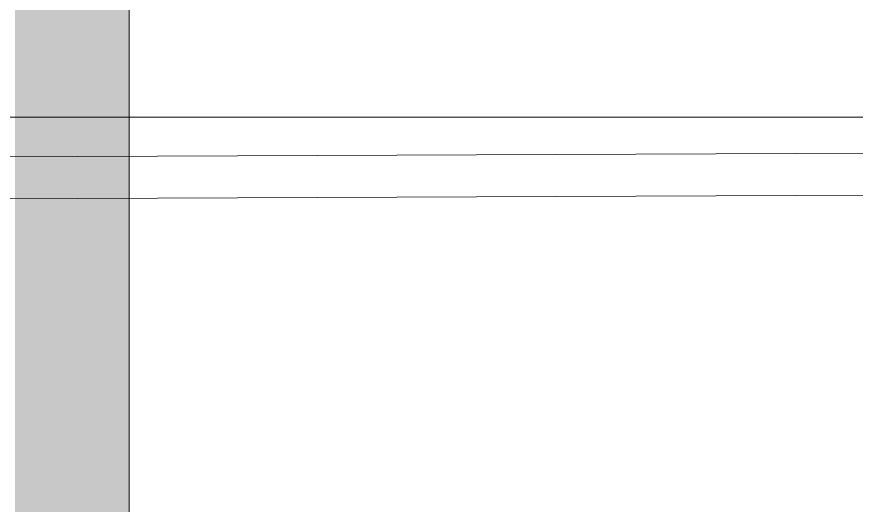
# Model space of a CAD drawing. Header units: millimetres. Extents: x -853320 to 19484, y -510814 to 9708.
# Drawn here: x 4840.89 to 4851.93, y 7565.75 to 7572.18 of the extents above; entities that cross this region are included whole.
import ezdxf

# ---------------------------------------------------------------- set-up
doc = ezdxf.new("R2010")
doc.units = ezdxf.units.MM
for name, color, linetype, lineweight in [('F_DIBOND_soffitto_cassone', 7, 'Continuous', 5), ('F_ELETTRICO', 22, 'Continuous', 5), ('F_PARETE_nuove', 5, 'Continuous', 5), ('F_TUBOLARE sez.40x40', 7, 'Continuous', 5)]:
    doc.layers.add(name, color=color, linetype=linetype, lineweight=lineweight)

# ---------------------------------------------------------------- blocks, each defined once
blk = doc.blocks.new('SCATOLA INCASSO_1 P_sezione e pianta')
at = {"layer": 'F_ELETTRICO'}
for p, q in [((55468.094, -13687.082), (55437.364, -13687.082)), ((55437.364, -13687.617), (55468.094, -13687.489)), ((55437.364, -13688.169), (55468.094, -13688.041))]:
    blk.add_line(p, q, dxfattribs=at)
blk = doc.blocks.new('BAGNO_camera doppia_rev.01_pianta')
at = {"layer": 'F_TUBOLARE sez.40x40', "true_color": 0x636466}
h = blk.add_hatch(color=251, dxfattribs=at)
h.dxf.hatch_style = 1
h.paths.add_polyline_path([(18738.638, 22475.66), (18778.638, 22475.66), (18778.638, 22995.66), (18738.638, 22995.66)])
h.paths.add_polyline_path([(18740.138, 22475.66), (18777.138, 22475.66), (18777.138, 22995.66), (18740.138, 22995.66)], flags=17)
at = {"layer": 'F_TUBOLARE sez.40x40'}
blk.add_lwpolyline([(18740.138, 22475.66), (18777.138, 22475.66), (18777.138, 22995.66), (18740.138, 22995.66)], close=True, dxfattribs=at)
at = {"layer": 'F_DIBOND_soffitto_cassone', "color": 1}
blk.add_blockref('SCATOLA INCASSO_1 P_sezione e pianta', (-36702.726, 36369.788), dxfattribs=at)

msp = doc.modelspace()

# ---------------------------------------------------------------- block references
at = {"layer": 'F_PARETE_nuove'}
msp.add_blockref('BAGNO_camera doppia_rev.01_pianta', (-13897.772, -15111.845), dxfattribs=at)

doc.saveas('drawing.dxf')
